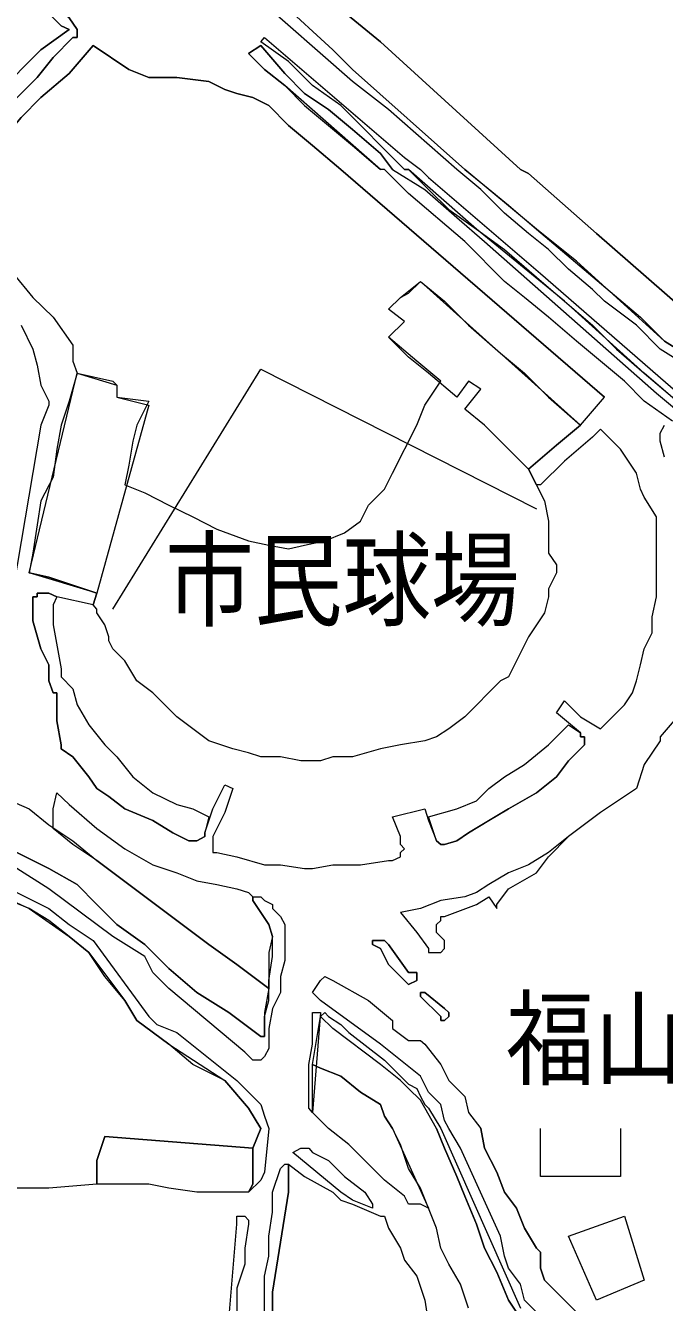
# Model space of a CAD drawing. Units: millimetres, scale not verified. Extents: x -2972500 to 2820000, y -2102500 to 1952012.
# Drawn here: x -1272171 to -1088272, y -38442 to 329070 of the extents above; entities that cross this region are included whole.
import ezdxf
from ezdxf.enums import TextEntityAlignment as Align

# ---------------------------------------------------------------- set-up
doc = ezdxf.new("R2010")
doc.units = ezdxf.units.MM
doc.header["$LTSCALE"] = 10000
doc.layers.add('0-1_KyKa-sen', color=5, linetype='Continuous', lineweight=5)
doc.layers.add('0-F_MoZi', color=3, linetype='Continuous')
doc.styles.add('ＭＳ ゴシック', font='')
doc.styles.get('ＭＳ ゴシック').set_extended_font_data('MS Gothic')

msp = doc.modelspace()

# ---------------------------------------------------------------- linework, layer by layer
at = {"layer": '0-1_KyKa-sen'}
for p, q in [((-1181457, 287628), (-1105565, 222132)), ((-1159564, 54249), (-1159564, 56549)), ((-1152665, 11657), (-1129667, -40041))]:
    msp.add_line(p, q, dxfattribs=at)
for points in [[(-1129667, 287628), (-1169958, 324425), (-1189552, 340523), (-1206754, 355518), (-1224049, 370420), (-1284946, 422211), (-1312543, 446312), (-1344739, 475105)], [(-1344739, 475105), (-1312543, 446312), (-1284946, 422211), (-1224049, 370420), (-1206754, 355518), (-1189552, 340523), (-1169958, 324425), (-1129667, 287628)], [(-1145765, 287628), (-1178053, 316422), (-1183756, 322125), (-1198751, 335923), (-1229752, 361221), (-1257349, 385415), (-1284946, 409516), (-1344739, 462410)], [(-1145765, 287628), (-1178053, 316422), (-1183756, 322125), (-1198751, 335923), (-1229752, 361221), (-1257349, 385415), (-1284946, 409516), (-1344739, 462410)], [(-1148065, 287628), (-1167658, 304923), (-1178053, 312926), (-1206754, 338223), (-1228648, 356621), (-1284946, 406112), (-1312543, 431410), (-1344739, 459007)], [(-1284946, 409516), (-1257349, 385415), (-1229752, 361221), (-1198751, 335923), (-1183756, 322125), (-1178053, 316422), (-1145765, 287628)], [(-1344739, 404916), (-1337840, 399213), (-1330941, 393417), (-1318339, 380815), (-1310243, 376216), (-1296445, 362417), (-1287245, 355518), (-1281543, 349722), (-1275747, 344019), (-1268847, 339419), (-1259648, 331324), (-1257349, 327921), (-1257349, 325621), (-1258545, 325621), (-1264248, 319825), (-1268847, 314122), (-1288442, 294528), (-1293041, 288825), (-1294145, 287628)], [(-1294145, 287628), (-1293041, 288825), (-1288442, 294528), (-1268847, 314122), (-1264248, 319825), (-1258545, 325621), (-1257349, 325621), (-1257349, 327921), (-1259648, 331324), (-1268847, 339419), (-1275747, 344019), (-1281543, 349722), (-1287245, 355518), (-1296445, 362417), (-1310243, 376216), (-1318339, 380815), (-1330941, 393417), (-1337840, 399213), (-1344739, 404916)], [(-1313739, 375019), (-1306840, 368120), (-1298744, 361221), (-1291845, 355518), (-1282646, 347422), (-1275747, 342823), (-1261948, 329024), (-1259648, 327921), (-1267744, 322125), (-1280346, 309523), (-1286142, 304923), (-1291845, 299127), (-1296445, 294528), (-1302240, 300324), (-1307943, 304923)], [(-1280346, 309523), (-1267744, 322125), (-1259648, 327921), (-1261948, 329024), (-1275747, 342823)], [(-1163059, 287628), (-1181457, 306027), (-1189552, 311822), (-1196451, 318722), (-1204454, 324425), (-1203351, 325621), (-1163059, 291125), (-1158459, 287628)], [(-1287245, 287628), (-1280346, 294528), (-1273447, 302623), (-1267744, 308326), (-1259648, 315226), (-1252749, 323321), (-1242447, 316422), (-1236651, 314122), (-1228648, 314122), (-1219449, 312926), (-1214850, 310626), (-1211353, 309523), (-1206754, 308326), (-1202154, 306027), (-1196451, 300324), (-1189552, 294528), (-1181457, 287628)], [(-1181457, 287628), (-1189552, 294528), (-1196451, 300324), (-1202154, 306027), (-1206754, 308326), (-1211353, 309523), (-1214850, 310626), (-1219449, 312926), (-1228648, 314122), (-1236651, 314122), (-1242447, 316422), (-1252749, 323321), (-1259648, 315226), (-1267744, 308326), (-1273447, 302623), (-1280346, 294528), (-1287245, 287628)], [(-1169958, 287628), (-1197555, 311822), (-1203351, 316422), (-1207950, 321021), (-1204454, 323321), (-1197555, 315226), (-1191852, 309523), (-1184953, 304923), (-1178053, 299127), (-1169958, 292228), (-1166555, 287628)], [(-1166555, 287628), (-1169958, 292228), (-1178053, 299127), (-1184953, 304923), (-1191852, 309523), (-1197555, 315226), (-1204454, 323321), (-1207950, 321021), (-1203351, 316422), (-1197555, 311822), (-1191852, 306027), (-1184953, 300324), (-1178053, 294528), (-1169958, 287628)], [(-1148065, 94449), (-1144660, 96749), (-1138866, 100245), (-1133162, 103648), (-1125068, 108247), (-1119363, 112847), (-1115869, 117446), (-1111269, 122046), (-1111269, 124346), (-1112464, 124346), (-1112464, 125542), (-1119363, 131245), (-1117063, 134741), (-1112464, 130141), (-1106670, 126645), (-1099770, 133545), (-1097471, 137041), (-1096366, 140444), (-1095171, 145043), (-1094066, 149643), (-1091766, 154242), (-1091766, 158842), (-1090571, 164638), (-1090571, 187635), (-1094066, 193338), (-1095171, 195638), (-1096366, 200238), (-1100965, 207137), (-1102070, 208333), (-1103265, 209437), (-1106670, 212933), (-1108969, 210633), (-1117063, 203734), (-1123963, 196834), (-1125068, 196834), (-1127367, 201434), (-1119363, 208333), (-1112464, 214036), (-1105565, 222132), (-1181457, 287628)], [(-1148065, 94449), (-1144660, 96749), (-1138866, 100245), (-1133162, 103648), (-1125068, 108247), (-1119363, 112847), (-1115869, 117446), (-1111269, 122046), (-1111269, 124346), (-1112464, 124346), (-1112464, 125542), (-1119363, 131245), (-1117063, 134741), (-1112464, 130141), (-1106670, 126645), (-1099770, 133545), (-1097471, 137041), (-1096366, 140444), (-1095171, 145043), (-1094066, 149643), (-1091766, 154242), (-1091766, 158842), (-1090571, 164638), (-1090571, 187635), (-1094066, 193338), (-1095171, 195638), (-1096366, 200238), (-1100965, 207137), (-1102070, 208333), (-1103265, 209437), (-1106670, 212933), (-1108969, 210633), (-1117063, 203734), (-1123963, 196834), (-1125068, 196834), (-1127367, 201434), (-1119363, 208333), (-1112464, 214036), (-1105565, 222132), (-1181457, 287628)], [(-1128562, 250832), (-1134267, 255432), (-1145765, 266931), (-1161955, 280729), (-1168854, 287628), (-1169958, 287628)], [(-1166555, 287628), (-1157264, 281925), (-1148065, 273830), (-1140061, 266931), (-1090571, 223235), (-1083672, 217532)], [(-1158459, 287628), (-1156159, 285329), (-1123963, 257732), (-1071068, 211736), (-1058375, 202537), (-1058375, 200238), (-1057270, 199134), (-1058375, 199134), (-1060674, 200238), (-1094066, 229031), (-1117063, 249729), (-1142361, 270427), (-1161955, 287628), (-1163059, 287628)], [(-1163059, 287628), (-1161955, 287628), (-1156159, 281925), (-1150365, 276130), (-1142361, 270427), (-1134267, 264631), (-1125068, 256628), (-1117063, 249729), (-1108969, 242830), (-1102070, 235930), (-1094066, 229031), (-1085972, 222132)], [(-1080267, 230135), (-1089466, 235930), (-1096366, 242830), (-1105565, 249729), (-1108969, 253132), (-1115869, 258928), (-1121663, 264631), (-1127367, 269230), (-1134267, 275026), (-1141166, 281925), (-1148065, 287628)], [(-976687, 141640), (-987082, 149643), (-1007780, 169237), (-1027373, 185336), (-1041171, 197938), (-1061869, 216336), (-1079072, 232434), (-1088271, 238230), (-1113569, 261228), (-1125068, 270427), (-1145765, 287628)], [(-1145765, 287628), (-1140061, 283029), (-1133162, 277326), (-1125068, 270427), (-1095171, 245129)], [(-976687, 156542), (-988277, 165741), (-1023878, 196834), (-1044576, 214036), (-1107864, 269230), (-1127367, 286525), (-1129667, 287628)], [(-1129667, 287628), (-1127367, 286525), (-1107864, 269230), (-1044576, 214036)], [(-1275747, 257732), (-1270044, 250832), (-1264248, 245129), (-1258545, 237034), (-1258545, 232434), (-1257349, 229031), (-1259648, 220935), (-1261948, 214036), (-1263144, 207137), (-1264248, 199134), (-1267744, 192235), (-1268847, 185336), (-1270044, 177240), (-1271147, 171537), (-1265444, 170341), (-1251646, 165741), (-1252749, 162338), (-1263144, 164638), (-1265444, 165741), (-1268847, 165741), (-1268847, 164638), (-1270044, 164638), (-1270044, 157739), (-1267744, 149643), (-1265444, 145043), (-1265444, 140444), (-1264248, 137041), (-1263144, 137041), (-1263144, 128945), (-1261948, 122046), (-1261948, 120942)], [(-1275747, 257732), (-1270044, 250832), (-1264248, 245129), (-1258545, 237034), (-1258545, 232434), (-1257349, 229031), (-1259648, 220935), (-1261948, 214036), (-1263144, 207137), (-1264248, 199134), (-1267744, 192235), (-1268847, 185336), (-1270044, 177240), (-1271147, 171537), (-1265444, 170341), (-1251646, 165741), (-1252749, 162338), (-1263144, 164638), (-1265444, 165741), (-1268847, 165741), (-1268847, 164638), (-1270044, 164638), (-1270044, 157739), (-1267744, 149643), (-1265444, 145043), (-1265444, 140444), (-1264248, 137041), (-1263144, 137041), (-1263144, 128945), (-1261948, 122046), (-1261948, 120942)], [(-1257349, 229031), (-1247046, 226731), (-1245850, 225535), (-1245850, 222132), (-1236651, 220935), (-1240147, 214036), (-1241250, 209437), (-1242447, 202537), (-1243550, 196834), (-1237847, 194535), (-1230948, 191039), (-1224049, 187635), (-1217149, 184139), (-1207950, 180736), (-1202154, 179540), (-1196451, 178436), (-1191852, 179540), (-1186056, 180736), (-1180353, 183036), (-1175754, 186439), (-1173454, 191039), (-1168854, 195638), (-1166555, 200238), (-1159564, 214036), (-1157264, 219832), (-1152665, 226731), (-1159564, 232434), (-1167658, 239334), (-1163059, 243933), (-1167658, 247429), (-1164255, 250832), (-1158459, 255432), (-1151560, 249729), (-1144660, 242830), (-1135461, 234734), (-1128562, 229031), (-1121663, 222132), (-1112464, 214036), (-1119363, 208333), (-1127367, 201434)], [(-1085972, 215232), (-1094066, 220935), (-1099770, 226731), (-1106670, 232434), (-1113569, 238230), (-1121663, 245129), (-1128562, 250832)], [(-1273447, 242830), (-1270044, 235930), (-1268847, 231331), (-1267744, 225535), (-1265444, 220935), (-1265444, 219832), (-1267744, 214036), (-1275747, 166938)], [(-1095171, 245129), (-1088271, 238230), (-1079072, 232434), (-1061869, 215232), (-1054970, 209437), (-1049176, 203734), (-1041171, 197938), (-1034272, 192235), (-1027373, 185336), (-1018174, 178436), (-1012379, 173837), (-1006675, 168041), (-999776, 161142), (-993981, 156542), (-987082, 149643), (-976687, 141640)], [(-1252749, 162338), (-1251646, 165741), (-1265444, 170341), (-1271147, 171537), (-1257349, 229031)], [(-1247046, 161142), (-1204454, 230135), (-1125068, 189935)], [(-1088271, 204837), (-1089466, 209437), (-1089466, 211736), (-1088271, 214036)], [(-1127367, 201434), (-1122768, 192235), (-1121663, 186439), (-1121663, 177240), (-1119363, 173837), (-1119363, 171537), (-1121663, 166938), (-1121663, 164638), (-1122768, 160038), (-1125068, 156542), (-1127367, 153139), (-1129667, 148539), (-1133162, 141640), (-1135461, 140444), (-1145765, 130141), (-1150365, 126645), (-1153860, 124346), (-1157264, 123242), (-1164255, 122046), (-1169958, 120942), (-1178053, 118643), (-1183756, 118643), (-1187252, 117446), (-1192955, 117446), (-1198751, 118643), (-1204454, 118643), (-1207950, 119746), (-1212550, 120942), (-1219449, 123242), (-1228648, 130141), (-1235547, 137041), (-1240147, 140444), (-1243550, 146240), (-1247046, 149643), (-1248150, 151943), (-1248150, 153139), (-1249346, 156542), (-1251646, 160038), (-1251646, 161142), (-1252749, 162338)], [(-1082567, 132441), (-1089466, 124346), (-1089466, 123242), (-1094066, 116343), (-1096366, 109444), (-1106670, 102544), (-1115869, 95645), (-1121663, 91046), (-1127367, 87549), (-1133162, 85250), (-1138866, 81847), (-1142361, 79547), (-1145765, 78350), (-1152665, 77247), (-1158459, 74947), (-1164255, 73751), (-1159564, 68048), (-1156159, 63448), (-1156159, 62252)], [(-1082567, 132441), (-1089466, 124346), (-1089466, 123242), (-1094066, 116343), (-1096366, 109444), (-1106670, 102544), (-1115869, 95645)], [(-1261948, 120942), (-1258545, 118643), (-1253945, 112847), (-1251646, 109444), (-1248150, 107144), (-1243550, 103648), (-1235547, 100245), (-1229752, 96749), (-1225152, 94449), (-1222852, 94449), (-1220552, 95645), (-1220552, 96749), (-1218253, 103648), (-1214850, 110547), (-1212550, 109444), (-1214850, 102544), (-1218253, 95645), (-1218253, 91046), (-1217149, 91046), (-1211353, 89849), (-1203351, 87549), (-1198751, 87549), (-1191852, 86446), (-1189552, 86446), (-1183756, 87549), (-1175754, 87549), (-1167658, 88746), (-1166555, 88746), (-1164255, 89849), (-1164255, 91046), (-1163059, 92149), (-1164255, 93345), (-1164255, 95645), (-1166555, 101348), (-1157264, 103648), (-1156159, 100245), (-1153860, 94449), (-1152665, 93345), (-1151560, 93345), (-1148065, 94449)], [(-1261948, 120942), (-1258545, 118643), (-1253945, 112847), (-1251646, 109444), (-1248150, 107144), (-1243550, 103648), (-1235547, 100245), (-1229752, 96749), (-1225152, 94449), (-1222852, 94449), (-1220552, 95645), (-1220552, 96749), (-1218253, 103648), (-1214850, 110547), (-1212550, 109444), (-1214850, 102544), (-1218253, 95645), (-1218253, 91046), (-1217149, 91046), (-1211353, 89849), (-1203351, 87549), (-1198751, 87549), (-1191852, 86446), (-1189552, 86446), (-1183756, 87549), (-1175754, 87549), (-1167658, 88746), (-1166555, 88746), (-1164255, 89849), (-1164255, 91046), (-1163059, 92149), (-1164255, 93345), (-1164255, 95645), (-1166555, 101348), (-1157264, 103648), (-1156159, 100245), (-1153860, 94449), (-1152665, 93345), (-1151560, 93345), (-1148065, 94449)], [(-1279243, 107144), (-1271147, 103648), (-1265444, 99048), (-1258545, 94449), (-1251646, 88746), (-1219449, 64552), (-1211353, 58849), (-1202154, 51950), (-1203351, 45050), (-1203351, 38151), (-1204454, 38151), (-1213653, 45050), (-1222852, 50753), (-1230948, 57653), (-1237847, 64552), (-1245850, 70348), (-1251646, 76051), (-1257349, 81847), (-1265444, 86446), (-1274643, 91046)], [(-1344739, 96749), (-1330941, 96749), (-1324042, 95645), (-1316039, 94449), (-1309140, 93345), (-1301044, 89849), (-1291845, 86446), (-1282646, 84146), (-1274643, 79547), (-1265444, 74947), (-1259648, 70348), (-1252749, 65748), (-1236651, 43854)], [(-1156159, 62252), (-1152665, 62252), (-1151560, 63448), (-1151560, 65748), (-1153860, 68048), (-1153860, 70348), (-1152665, 71451), (-1152665, 72647), (-1151560, 72647), (-1142361, 76051), (-1138866, 78350), (-1136566, 74947), (-1136566, 76051), (-1133162, 80650), (-1125068, 85250), (-1121663, 89849), (-1115869, 95645)], [(-1344739, 94449), (-1339036, 93345), (-1318339, 92149), (-1309140, 89849), (-1286142, 81847), (-1271147, 74947), (-1259648, 66852), (-1253945, 62252), (-1243550, 48454), (-1240147, 42751), (-1230948, 35851), (-1214850, 25456), (-1207950, 17453), (-1204454, 11657)], [(-1204454, 11657), (-1207950, 17453), (-1214850, 25456), (-1224049, 30056), (-1230948, 35851), (-1240147, 42751), (-1243550, 48454), (-1249346, 55353), (-1253945, 62252), (-1259648, 66852), (-1265444, 71451), (-1271147, 74947), (-1279243, 78350), (-1286142, 81847), (-1294145, 85250), (-1302240, 87549), (-1309140, 89849), (-1318339, 92149), (-1325238, 93345), (-1339036, 93345), (-1344739, 94449)], [(-1274643, 91046), (-1265444, 86446), (-1257349, 81847), (-1251646, 76051), (-1245850, 70348), (-1237847, 64552), (-1230948, 57653), (-1222852, 50753), (-1213653, 45050), (-1204454, 38151), (-1203351, 38151), (-1203351, 43854), (-1202154, 48454), (-1202154, 54249), (-1201051, 61149), (-1201051, 66852), (-1202154, 70348), (-1206754, 77247), (-1206754, 78350), (-1204454, 78350), (-1203351, 77247), (-1201051, 76051), (-1201051, 74947), (-1198751, 72647)], [(-1230948, 51950), (-1235547, 56549), (-1237847, 61149), (-1247046, 66852), (-1265444, 80650), (-1274643, 86446)], [(-1198751, 72647), (-1197555, 70348), (-1197555, 59952), (-1198751, 55353), (-1198751, 50753), (-1201051, 46154), (-1202154, 40451), (-1202154, 34655), (-1203351, 32355), (-1204454, 31252), (-1206754, 31252), (-1209054, 33552), (-1230948, 51950)], [(-1159564, 56549), (-1161955, 56549), (-1167658, 64552), (-1168854, 65748), (-1172258, 65748), (-1172258, 64552), (-1169958, 63448), (-1167658, 58849), (-1163059, 54249), (-1161955, 53053), (-1159564, 54249)], [(-1150365, 11657), (-1151560, 13957), (-1152665, 18557), (-1156159, 22053), (-1158459, 26652), (-1164255, 31252), (-1169958, 35851), (-1187252, 48454), (-1189552, 50753), (-1187252, 54249), (-1186056, 55353), (-1183756, 54249), (-1173454, 48454), (-1166555, 42751), (-1166555, 40451), (-1161955, 36955), (-1158459, 36955), (-1157264, 35851), (-1152665, 30056), (-1150365, 25456), (-1145765, 20856), (-1144660, 16257), (-1141166, 11657)], [(-1153860, 11657), (-1158459, 19753), (-1161955, 23156), (-1164255, 25456), (-1169958, 30056), (-1183756, 40451), (-1187252, 43854), (-1186056, 45050), (-1184953, 43854), (-1181457, 41554), (-1179157, 39255), (-1168854, 31252), (-1161955, 24353), (-1159564, 23156), (-1158459, 20856), (-1157264, 18557), (-1156159, 17453), (-1152665, 11657)], [(-1236651, 43854), (-1234351, 41554), (-1228648, 39255), (-1222852, 34655), (-1217149, 30056), (-1211353, 25456), (-1204454, 18557), (-1203351, 15154), (-1202154, 11657)], [(-1166555, 11657), (-1168854, 15154), (-1169958, 18557), (-1175754, 22053), (-1181457, 26652), (-1187252, 28952), (-1189552, 30056), (-1187252, 43854)], [(-1184953, 11657), (-1189552, 16257), (-1189552, 30056), (-1187252, 28952), (-1181457, 26652), (-1175754, 22053), (-1169958, 18557), (-1168854, 15154), (-1166555, 11657)], [(-1204454, 11657), (-1206754, 5954), (-1249346, 9358), (-1251646, 2458), (-1251646, -4441), (-1265444, -5544), (-1275747, -5544), (-1296445, -6741), (-1316039, -9040), (-1332137, -10144), (-1333241, -10144), (-1335540, -9040), (-1336737, -7844), (-1337840, -945), (-1339036, 5954), (-1339036, 11657)], [(-1202154, 11657), (-1203351, -945), (-1204454, -3245), (-1207950, -6741), (-1206754, -4441), (-1206754, 5954), (-1204454, 11657)], [(-1166555, 11657), (-1156159, -11340), (-1158459, -10144), (-1161955, -10144), (-1163059, -7844), (-1168854, -3245), (-1179157, 7058), (-1184953, 11657)], [(-1144660, -40041), (-1146960, -33141), (-1150365, -27438), (-1152665, -22839), (-1153860, -17043), (-1156159, -11340), (-1158459, -5544), (-1161955, 159), (-1164255, 7058), (-1166555, 11657)], [(-1153860, 11657), (-1151560, 5954), (-1148065, -2141), (-1145765, -7844), (-1142361, -15940), (-1140061, -22839), (-1136566, -29738), (-1133162, -37741), (-1130862, -41237), (-1128562, -43537), (-1122768, -46940), (-1115869, -51539), (-1106670, -57335), (-1099770, -61935), (-1095171, -63038), (-1090571, -64235), (-1085972, -65338), (-1029673, -71134)], [(-1130862, -41237), (-1133162, -37741), (-1136566, -29738), (-1140061, -22839), (-1142361, -15940), (-1145765, -7844), (-1148065, -2141), (-1151560, 5954), (-1153860, 11657)], [(-1125068, -41237), (-1128562, -37741), (-1129667, -33141), (-1133162, -28542), (-1134267, -25139), (-1135461, -19343), (-1146960, 5954), (-1150365, 11657)], [(-1141166, 11657), (-1140061, 5954), (-1136566, -945), (-1134267, -6741), (-1130862, -11340), (-1128562, -17043), (-1125068, -22839), (-1123963, -23942), (-1123963, -28542), (-1122768, -32038), (-1113569, -41237)], [(-1113569, -41237), (-1122768, -32038), (-1123963, -28542), (-1123963, -23942), (-1125068, -22839), (-1128562, -17043), (-1130862, -11340), (-1134267, -6741), (-1136566, -945), (-1140061, 5954), (-1141166, 11657)], [(-1100965, 11657), (-1100965, -2141), (-1123963, -2141), (-1123963, 11657)]]:
    msp.add_lwpolyline(points, dxfattribs=at)
for points in [[(-1112464, 214036), (-1119363, 208333), (-1127367, 201434), (-1134267, 208333), (-1140061, 214036), (-1145765, 218636), (-1141166, 224432), (-1144660, 226731), (-1148065, 222132), (-1156159, 229031), (-1161955, 233631), (-1167658, 239334), (-1163059, 243933), (-1167658, 247429), (-1164255, 250832), (-1161955, 252029), (-1158459, 255432)], [(-1257349, 229031), (-1245850, 225535), (-1245850, 222132), (-1236651, 219832), (-1251646, 165741), (-1271147, 171537)], [(-1261948, 143940), (-1261948, 141640), (-1258545, 138144), (-1257349, 133545), (-1253945, 127842), (-1249346, 122046), (-1245850, 118643), (-1241250, 112847), (-1235547, 108247), (-1228648, 104844), (-1224049, 103648), (-1219449, 101348), (-1220552, 96749), (-1220552, 95645), (-1222852, 94449), (-1225152, 94449), (-1229752, 96749), (-1235547, 100245), (-1243550, 103648), (-1248150, 107144), (-1251646, 109444), (-1253945, 112847), (-1258545, 118643), (-1261948, 120942), (-1261948, 122046), (-1263144, 128945), (-1263144, 137041), (-1264248, 137041), (-1265444, 140444), (-1265444, 145043), (-1267744, 149643), (-1270044, 157739), (-1270044, 164638), (-1268847, 164638), (-1268847, 165741), (-1265444, 165741), (-1263144, 164638), (-1264248, 162338), (-1264248, 156542)], [(-1144660, 96749), (-1148065, 94449), (-1151560, 93345), (-1152665, 93345), (-1153860, 94449), (-1156159, 101348), (-1148065, 103648), (-1142361, 105948), (-1138866, 109444), (-1134267, 112847), (-1128562, 116343), (-1121663, 122046), (-1115869, 127842), (-1112464, 125542), (-1112464, 124346), (-1111269, 124346), (-1111269, 122046), (-1115869, 117446), (-1119363, 112847), (-1125068, 108247), (-1133162, 103648)], [(-1251646, 88746), (-1258545, 93345), (-1264248, 97945), (-1264248, 103648), (-1263144, 108247), (-1259648, 104844), (-1251646, 97945), (-1243550, 92149), (-1235547, 87549), (-1228648, 85250), (-1222852, 82950), (-1217149, 81847), (-1211353, 80650), (-1207950, 79547), (-1206754, 78350), (-1206754, 77247), (-1202154, 70348), (-1201051, 66852), (-1202154, 62252), (-1202154, 51950), (-1211353, 58849), (-1219449, 64552)], [(-1161955, 56549), (-1159564, 56549), (-1159564, 54249), (-1161955, 53053), (-1163059, 54249), (-1167658, 58849), (-1169958, 63448), (-1172258, 64552), (-1172258, 65748), (-1168854, 65748), (-1167658, 64552)], [(-1158459, 49650), (-1158459, 50753), (-1157264, 50753), (-1151560, 46154), (-1150365, 45050), (-1150365, 43854), (-1151560, 42751), (-1152665, 42751), (-1152665, 43854)], [(-1158459, 50753), (-1158459, 49650), (-1152665, 43854), (-1152665, 42751), (-1151560, 42751), (-1150365, 43854), (-1150365, 45050), (-1151560, 46154), (-1157264, 50753)], [(-1189552, 16257), (-1190656, 17453), (-1190656, 30056), (-1189552, 35851), (-1189552, 45050), (-1187252, 45050)], [(-1206754, 5954), (-1206754, -4441), (-1207950, -6741), (-1222852, -6741), (-1230948, -5544), (-1236651, -4441), (-1251646, -4441), (-1251646, 2458), (-1249346, 9358)], [(-1195255, 4758), (-1192955, 5954), (-1190656, 5954), (-1189552, 4758), (-1184953, 2458), (-1180353, -2141), (-1174557, -6741), (-1172258, -10144), (-1172258, -11340), (-1178053, -9040), (-1181457, -6741)], [(-1201051, -35441), (-1201051, -48136), (-1198751, -50436), (-1202154, -50436), (-1203351, -49240), (-1203351, -30842), (-1202154, -25139), (-1202154, -19343), (-1201051, -12444), (-1201051, -6741), (-1198751, 159), (-1197555, 1355), (-1196451, 1355), (-1196451, -6741)], [(-1196451, -6741), (-1196451, 1355), (-1191852, -2141), (-1183756, -6741), (-1181457, -9040), (-1178053, -10144), (-1169958, -13640), (-1168854, -13640), (-1167658, -17043), (-1164255, -22839), (-1163059, -26242), (-1159564, -30842), (-1157264, -37741), (-1156159, -44640), (-1156159, -46940), (-1163059, -53839), (-1163059, -55036), (-1169958, -53839), (-1178053, -52736), (-1184953, -52736), (-1191852, -51539), (-1198751, -50436), (-1201051, -48136), (-1201051, -35441)], [(-1211353, -15940), (-1211353, -13640), (-1209054, -13640), (-1207950, -14743), (-1207950, -15940), (-1209054, -22839), (-1209054, -27438), (-1211353, -34338), (-1211353, -45836), (-1212550, -46940), (-1213653, -48136), (-1217149, -48136), (-1213653, -45836), (-1213653, -43537)], [(-1115869, -19343), (-1099770, -13640), (-1094066, -32038), (-1107864, -37741)]]:
    msp.add_lwpolyline(points, close=True, dxfattribs=at)

# ---------------------------------------------------------------- texts
at = {"layer": '0-F_MoZi', "color": 7, "style": 'ＭＳ ゴシック', "width": 0.85}
for s, p in [('市民球場', (-1231949, 151956)), ('福山市陸上競技場', (-1133900, 19849))]:
    msp.add_text(s, height=21990, dxfattribs=at).set_placement(p, align=Align.BOTTOM_LEFT)

doc.saveas('drawing.dxf')
